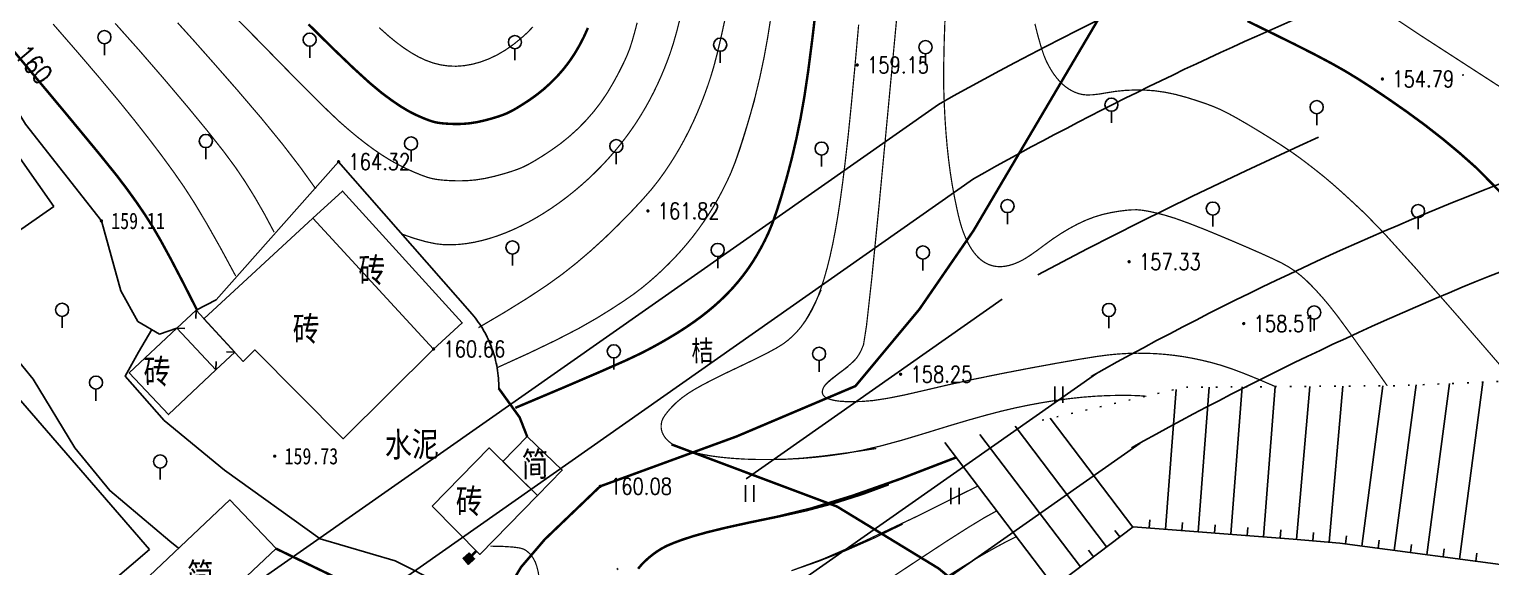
# Model space of a CAD drawing. Extents: x -809667 to 586099, y 3084146 to 3634412.
# Drawn here: x 381745.6 to 381834.6, y 3085591.3 to 3085624.1 of the extents above; entities that cross this region are included whole.
import ezdxf
from ezdxf.enums import TextEntityAlignment as Align

# ---------------------------------------------------------------- set-up
doc = ezdxf.new("R2010")
doc.units = 0
doc.header["$LTSCALE"] = 0.5
for name, pattern in [('DASHDOT', [25.4, 12.7, -6.35, 0, -6.35]), ('X3', [5, 4, -1]), ('X4', [1.6, 0, -1.6])]:
    doc.linetypes.add(name, pattern=pattern)
doc.layers.get('0').update_dxf_attribs({"linetype": 'CONTINUOUS'})
for name, color, linetype in [('0-人行道线', 46, 'CONTINUOUS'), ('dxt', 252, 'CONTINUOUS'), ('GCD', 252, 'CONTINUOUS'), ('RD-中线', 1, 'DASHDOT'), ('道路', 4, 'CONTINUOUS')]:
    doc.layers.add(name, color=color, linetype=linetype)
doc.styles.add('HZ', font='', dxfattribs={"width": 0.8})
doc.styles.get("Standard").update_dxf_attribs({"font": 'rs.shx', "bigfont": 'hztxt.shx'})
doc.styles.get('HZ').set_extended_font_data('NSimSun')
doc.linetypes.add('10421', pattern='A,2,[150,AAA.SHX,S=1,R=0,X=0,Y=1],1e-11', length=2)
doc.linetypes.add('10422', pattern='A,2,[150,AAA.SHX,S=1,R=0,X=0,Y=1],2,[177,AAA.SHX,S=1,R=0,X=0,Y=0.8],1e-09', length=4)
doc.linetypes.add('443', pattern='A,5,[169,AAA.SHX,S=0.83,R=0,X=0,Y=0],5', length=10)

# ---------------------------------------------------------------- blocks, each defined once
blk = doc.blocks.new('gc002')
at = {"linetype": 'Continuous'}
blk.add_hatch(color=256, dxfattribs=at).paths.add_polyline_path([(0.5, -0.5), (0.5, 0.5), (-0.5, 0.5), (-0.5, -0.5)])
blk.add_lwpolyline([(-0.5, -0.5), (0.5, -0.5), (0.5, 0.5), (-0.5, 0.5), (-0.5, -0.5)])
blk = doc.blocks.new('gc125')
at = {"color": 0}
blk.add_line((0, 0.8), (0, 2.2), dxfattribs=at)
blk.add_circle((0, 0), 0.8, dxfattribs=at)
blk = doc.blocks.new('gc121')
at = {"color": 0}
for p, q in [((-0.5, -1), (-0.5, 1)), ((0.5, -1), (0.5, 1))]:
    blk.add_line(p, q, dxfattribs=at)
blk = doc.blocks.new('GC200')
at = {"color": 0, "linetype": 'Continuous', "const_width": 0.2, "flags": 128}
blk.add_lwpolyline([(-0.1, 0, 1), (0.1, 0, 1)], format="xyb", close=True, dxfattribs=at)

msp = doc.modelspace()

# ---------------------------------------------------------------- linework, layer by layer
at = {"layer": '0-人行道线', "linetype": 'Continuous'}
msp.add_line((381708.097, 3085554.38), (381800.985, 3085619.476), dxfattribs=at)
at = {"layer": '0-人行道线', "linetype": 'Continuous', "flags": 128}
for points in [[(381800.985, 3085619.476, -0.040423), (381831.847, 3085633.678, -0.040423)], [(381812.745, 3085598.555, -0.074071), (381864.082, 3085618.125, -0.074071)]]:
    msp.add_lwpolyline(points, format="xyb", dxfattribs=at)
msp.add_lwpolyline([(381813.276, 3085598.852), (381722.12, 3085534.896), (381718.733, 3085515.31)], dxfattribs=at)
at = {"layer": 'dxt', "color": 252, "linetype": 'Continuous'}
for p, q in [((381755.774, 3085606.935), (381755.754, 3085606.435)), ((381754.599, 3085605.85), (381755.099, 3085605.832)), ((381758.136, 3085604.376), (381757.637, 3085604.396)), ((381756.983, 3085603.311), (381757.001, 3085603.811)), ((381814.813, 3085593.599), (381815.468, 3085602.121)), ((381816.807, 3085593.445), (381817.485, 3085602.26)), ((381818.801, 3085593.292), (381819.492, 3085602.274)), ((381820.795, 3085593.138), (381821.499, 3085602.288)), ((381822.789, 3085592.983), (381823.608, 3085602.303)), ((381824.781, 3085592.808), (381825.617, 3085602.317)), ((381826.767, 3085592.574), (381828.062, 3085602.334)), ((381828.75, 3085592.311), (381830.086, 3085602.388)), ((381830.733, 3085592.048), (381832.115, 3085602.474)), ((381832.715, 3085591.785), (381834.144, 3085602.56)), ((381812.824, 3085593.735), (381807.791, 3085600.36)), ((381811.231, 3085592.525), (381805.652, 3085599.869)), ((381808.046, 3085590.105), (381801.374, 3085598.887)), ((381809.639, 3085591.315), (381803.513, 3085599.378)), ((381813.816, 3085593.675), (381813.854, 3085594.174)), ((381812.028, 3085593.13), (381811.725, 3085593.528)), ((381815.81, 3085593.522), (381815.848, 3085594.02)), ((381817.804, 3085593.368), (381817.842, 3085593.867)), ((381819.798, 3085593.215), (381819.836, 3085593.714)), ((381821.792, 3085593.062), (381821.831, 3085593.56)), ((381823.785, 3085592.895), (381823.829, 3085593.393)), ((381825.776, 3085592.705), (381825.842, 3085593.201)), ((381810.435, 3085591.92), (381810.133, 3085592.318)), ((381827.759, 3085592.442), (381827.824, 3085592.938)), ((381829.741, 3085592.179), (381829.807, 3085592.675)), ((381831.724, 3085591.916), (381831.79, 3085592.412)), ((381833.707, 3085591.654), (381833.772, 3085592.149))]:
    msp.add_line(p, q, dxfattribs=at)
at = {"layer": 'dxt', "color": 252, "linetype": 'X3', "const_width": 0.15}
msp.add_lwpolyline([(381775.298, 3085582.466), (381773.619, 3085585.842), (381773.999, 3085588.684), (381775.566, 3085591.29), (381777.013, 3085592.982), (381780.384, 3085596.213), (381788.688, 3085599.25), (381795.934, 3085602.321), (381799.828, 3085606.999), (381803.123, 3085611.786), (381813.962, 3085630.145), (381822.182, 3085642.216), (381829.651, 3085654.725), (381829.737, 3085654.882)], dxfattribs=at)
at = {"layer": 'dxt', "color": 252, "linetype": '10422', "flags": 128}
for points in [[(381753.557, 3085605.481), (381752.225, 3085606.262), (381751.187, 3085608.129), (381750.012, 3085612.383), (381745.383, 3085618.277), (381741.523, 3085624.584), (381740.514, 3085631.823), (381737.285, 3085637.098), (381735.854, 3085638.931), (381734.905, 3085639.765), (381733.826, 3085640.115), (381733.26, 3085639.994), (381731.307, 3085639.01), (381730.31, 3085638.332), (381725.952, 3085633.677)], [(381772.597, 3085606.701), (381764.449, 3085615.985)]]:
    msp.add_lwpolyline(points, dxfattribs=at)
at = {"layer": 'dxt', "color": 252, "linetype": 'Continuous', "flags": 128}
msp.add_lwpolyline([(381807.25, 3085589.5), (381812.844, 3085593.75), (381822.594, 3085593), (381825.438, 3085592.75), (381836.75, 3085591.25), (381843.654, 3085585.574), (381847.969, 3085583.5), (381853.094, 3085586.25), (381863.256, 3085600.149), (381869.375, 3085609.5), (381877.469, 3085618.75), (381882.55, 3085629.187)], dxfattribs=at)
for points, const_width in [([(381755.855, 3085606.913), (381754.986, 3085608.625), (381754.242, 3085610.05), (381753.622, 3085611.187), (381753.126, 3085612.037), (381752.666, 3085612.759), (381752.151, 3085613.514), (381751.582, 3085614.304), (381750.959, 3085615.126), (381749.861, 3085616.488), (381747.87, 3085618.896), (381744.986, 3085622.348), (381741.208, 3085626.847)], 0.15), ([(381782.638, 3085624.445), (381782.473, 3085623.815), (381782.322, 3085623.289), (381782.185, 3085622.868), (381782.026, 3085622.464), (381781.809, 3085621.989), (381781.535, 3085621.442), (381781.202, 3085620.825), (381780.825, 3085620.188), (381780.416, 3085619.584), (381779.976, 3085619.014), (381779.504, 3085618.477), (381779.007, 3085617.974), (381778.491, 3085617.508), (381777.957, 3085617.076), (381777.403, 3085616.681), (381776.874, 3085616.333), (381776.411, 3085616.047), (381776.017, 3085615.823), (381775.689, 3085615.659), (381775.36, 3085615.524), (381774.959, 3085615.385), (381774.486, 3085615.242), (381773.942, 3085615.095), (381773.368, 3085614.966), (381772.804, 3085614.877), (381772.25, 3085614.828), (381771.706, 3085614.819), (381771.203, 3085614.836), (381770.771, 3085614.866), (381770.409, 3085614.909), (381770.117, 3085614.965), (381769.83, 3085615.048), (381769.482, 3085615.174), (381769.072, 3085615.342), (381768.602, 3085615.552), (381768.1, 3085615.8), (381767.596, 3085616.081), (381767.092, 3085616.394), (381766.586, 3085616.741), (381766.076, 3085617.118), (381765.56, 3085617.525), (381765.036, 3085617.962), (381764.506, 3085618.428), (381763.799, 3085619.096), (381762.744, 3085620.137), (381761.342, 3085621.552), (381759.592, 3085623.341), (381757.693, 3085625.267)], 0.075), ([(381758.19, 3085609.023), (381757.263, 3085610.736), (381756.43, 3085612.211), (381755.69, 3085613.45), (381755.044, 3085614.451), (381754.406, 3085615.365), (381753.692, 3085616.344), (381752.902, 3085617.386), (381752.035, 3085618.492), (381751.046, 3085619.713), (381749.889, 3085621.099), (381748.564, 3085622.65), (381747.07, 3085624.367)], 0.075), ([(381760.529, 3085611.697), (381759.943, 3085612.794), (381759.355, 3085613.819), (381758.764, 3085614.77), (381758.17, 3085615.648), (381757.455, 3085616.613), (381756.496, 3085617.827), (381755.293, 3085619.289), (381753.848, 3085620.999), (381752.315, 3085622.769), (381750.848, 3085624.413)], 0.075), ([(381763.066, 3085614.332), (381762.136, 3085615.632), (381761.031, 3085617.067), (381759.752, 3085618.635), (381758.299, 3085620.337), (381756.867, 3085621.972), (381755.655, 3085623.341), (381754.66, 3085624.442)], 0.075), ([(381779.642, 3085624.133), (381779.392, 3085623.581), (381779.117, 3085623.051), (381778.818, 3085622.545), (381778.493, 3085622.065), (381778.143, 3085621.612), (381777.769, 3085621.186), (381777.374, 3085620.787), (381776.964, 3085620.416), (381776.54, 3085620.074), (381776.1, 3085619.759), (381775.68, 3085619.484), (381775.313, 3085619.256), (381774.999, 3085619.078), (381774.739, 3085618.948), (381774.477, 3085618.841), (381774.159, 3085618.73), (381773.783, 3085618.617), (381773.352, 3085618.5), (381772.895, 3085618.398), (381772.447, 3085618.327), (381772.007, 3085618.288), (381771.576, 3085618.281), (381771.176, 3085618.294), (381770.833, 3085618.318), (381770.545, 3085618.352), (381770.314, 3085618.397), (381770.086, 3085618.463), (381769.809, 3085618.563), (381769.484, 3085618.696), (381769.11, 3085618.863), (381768.685, 3085619.083), (381768.207, 3085619.373), (381767.676, 3085619.735), (381767.093, 3085620.167), (381766.356, 3085620.78), (381765.366, 3085621.682), (381764.123, 3085622.873), (381762.628, 3085624.352)], 0.15), ([(381785.244, 3085624.676), (381785.04, 3085623.882), (381784.849, 3085623.209), (381784.671, 3085622.657), (381784.494, 3085622.168), (381784.304, 3085621.68), (381784.1, 3085621.195), (381783.884, 3085620.712), (381783.653, 3085620.233), (381783.407, 3085619.757), (381783.145, 3085619.286), (381782.868, 3085618.818), (381782.575, 3085618.356), (381782.265, 3085617.901), (381781.938, 3085617.452), (381781.594, 3085617.009), (381781.235, 3085616.574), (381780.862, 3085616.149), (381780.475, 3085615.734), (381780.075, 3085615.329), (381779.662, 3085614.935), (381779.239, 3085614.556), (381778.806, 3085614.189), (381778.363, 3085613.836), (381777.912, 3085613.499), (381777.456, 3085613.179), (381776.993, 3085612.876), (381776.524, 3085612.59), (381776.051, 3085612.324), (381775.575, 3085612.079), (381775.098, 3085611.854), (381774.619, 3085611.651), (381774.139, 3085611.471), (381773.662, 3085611.315), (381773.186, 3085611.184), (381772.712, 3085611.078), (381772.242, 3085610.999), (381771.778, 3085610.948), (381771.319, 3085610.926), (381770.866, 3085610.932), (381770.37, 3085610.987), (381769.781, 3085611.112), (381769.098, 3085611.306), (381768.323, 3085611.57)], 0.075), ([(381788.034, 3085624.877), (381787.774, 3085623.685), (381787.538, 3085622.675), (381787.324, 3085621.845), (381787.133, 3085621.195), (381786.947, 3085620.638), (381786.748, 3085620.083), (381786.535, 3085619.532), (381786.308, 3085618.984), (381786.067, 3085618.441), (381785.809, 3085617.903), (381785.536, 3085617.371), (381785.247, 3085616.845), (381784.941, 3085616.326), (381784.618, 3085615.816), (381784.279, 3085615.314), (381783.922, 3085614.82), (381783.496, 3085614.285), (381782.948, 3085613.66), (381782.279, 3085612.943), (381781.487, 3085612.135), (381780.635, 3085611.308), (381779.782, 3085610.532), (381778.93, 3085609.807), (381778.077, 3085609.134), (381777.119, 3085608.444), (381775.949, 3085607.672), (381774.568, 3085606.816), (381772.975, 3085605.877)], 0.075), ([(381776.288, 3085624.198), (381775.949, 3085623.845), (381775.552, 3085623.487), (381775.099, 3085623.124), (381774.613, 3085622.784), (381774.119, 3085622.493), (381773.616, 3085622.253), (381773.107, 3085622.062), (381772.598, 3085621.922), (381772.102, 3085621.835), (381771.617, 3085621.799), (381771.144, 3085621.816), (381770.679, 3085621.883), (381770.221, 3085621.997), (381769.769, 3085622.16), (381769.323, 3085622.369), (381768.877, 3085622.624), (381768.426, 3085622.919), (381767.97, 3085623.257), (381767.508, 3085623.635), (381766.929, 3085624.15)], 0.075), ([(381789.803, 3085619.793), (381789.344, 3085618.23), (381788.947, 3085616.959), (381788.614, 3085615.981), (381788.344, 3085615.295), (381788.099, 3085614.763), (381787.84, 3085614.244), (381787.568, 3085613.738), (381787.283, 3085613.246), (381786.985, 3085612.766), (381786.674, 3085612.3), (381786.351, 3085611.847), (381786.016, 3085611.406), (381785.668, 3085610.978), (381785.309, 3085610.562), (381784.939, 3085610.158), (381784.558, 3085609.765), (381784.167, 3085609.384), (381783.765, 3085609.013), (381783.354, 3085608.653), (381782.932, 3085608.304), (381782.441, 3085607.93), (381781.818, 3085607.498), (381781.064, 3085607.007), (381780.179, 3085606.457), (381779.086, 3085605.833), (381777.708, 3085605.122), (381776.045, 3085604.322), (381774.096, 3085603.435)], 0.075), ([(381791.622, 3085614.564), (381791.358, 3085613.66), (381791.107, 3085612.877), (381790.869, 3085612.214), (381790.644, 3085611.671), (381790.419, 3085611.197), (381790.181, 3085610.739), (381789.93, 3085610.296), (381789.667, 3085609.87), (381789.389, 3085609.458), (381789.095, 3085609.058), (381788.784, 3085608.67), (381788.458, 3085608.294), (381788.113, 3085607.928), (381787.748, 3085607.571), (381787.364, 3085607.223), (381786.96, 3085606.883), (381786.534, 3085606.549), (381786.085, 3085606.221), (381785.613, 3085605.897), (381785.117, 3085605.577), (381784.596, 3085605.261), (381784.049, 3085604.945), (381783.475, 3085604.63), (381782.873, 3085604.317), (381781.934, 3085603.874), (381780.345, 3085603.173), (381778.106, 3085602.212), (381775.217, 3085600.992)], 0.15), ([(381795.473, 3085603.496), (381794.879, 3085603.053), (381794.437, 3085602.702), (381794.149, 3085602.444), (381794.012, 3085602.279), (381793.961, 3085602.166), (381793.929, 3085602.064), (381793.915, 3085601.974), (381793.92, 3085601.896), (381793.942, 3085601.825), (381793.978, 3085601.759), (381794.029, 3085601.697), (381794.094, 3085601.639), (381794.187, 3085601.585), (381794.317, 3085601.534), (381794.486, 3085601.485), (381794.692, 3085601.438), (381794.956, 3085601.4), (381795.297, 3085601.377), (381795.715, 3085601.371), (381796.21, 3085601.38)], 0.075), ([(381788.679, 3085579.122), (381788.945, 3085580.614), (381789.171, 3085581.736), (381789.357, 3085582.49), (381789.504, 3085582.875), (381789.733, 3085583.116), (381790.166, 3085583.436), (381790.803, 3085583.836), (381791.644, 3085584.316), (381792.707, 3085584.933), (381794.01, 3085585.742), (381795.555, 3085586.745), (381797.339, 3085587.942), (381799.112, 3085589.137), (381800.618, 3085590.135), (381801.858, 3085590.937), (381802.832, 3085591.543), (381803.644, 3085592.025), (381804.398, 3085592.453), (381805.094, 3085592.829), (381805.732, 3085593.151)], 0.075), ([(381776.23, 3085585.714), (381776.462, 3085587.552), (381776.613, 3085588.981), (381776.683, 3085590.002), (381776.672, 3085590.614), (381776.612, 3085590.995), (381776.533, 3085591.323), (381776.437, 3085591.597), (381776.322, 3085591.818), (381776.193, 3085591.998), (381776.055, 3085592.152), (381775.907, 3085592.28), (381775.749, 3085592.381), (381775.499, 3085592.458), (381775.073, 3085592.516), (381774.473, 3085592.553), (381773.697, 3085592.57)], 0.075)]:
    msp.add_lwpolyline(points, dxfattribs=dict(at, const_width=const_width))
at = {"layer": 'dxt', "color": 252, "linetype": 'Continuous'}
for points, const_width in [([(381793.611, 3085626.056), (381793.317, 3085623.539), (381793.055, 3085621.501), (381792.823, 3085619.944), (381792.594, 3085618.645), (381792.336, 3085617.383), (381792.05, 3085616.159), (381791.736, 3085614.972), (381791.423, 3085613.89), (381791.136, 3085612.979), (381790.876, 3085612.239), (381790.644, 3085611.671), (381790.419, 3085611.197), (381790.181, 3085610.739), (381789.93, 3085610.296), (381789.667, 3085609.87), (381789.389, 3085609.458), (381789.095, 3085609.058), (381788.784, 3085608.67), (381788.458, 3085608.294), (381788.113, 3085607.928), (381787.748, 3085607.571), (381787.364, 3085607.223), (381786.96, 3085606.883), (381786.534, 3085606.549), (381786.085, 3085606.221), (381785.613, 3085605.897), (381785.117, 3085605.577), (381784.596, 3085605.261), (381784.049, 3085604.945), (381783.475, 3085604.63), (381782.873, 3085604.317), (381781.934, 3085603.874), (381780.345, 3085603.173), (381778.106, 3085602.212), (381775.217, 3085600.992)], 0.15), ([(381782.638, 3085624.445), (381782.473, 3085623.815), (381782.322, 3085623.289), (381782.185, 3085622.868), (381782.026, 3085622.464), (381781.809, 3085621.989), (381781.535, 3085621.442), (381781.202, 3085620.825), (381780.825, 3085620.188), (381780.416, 3085619.584), (381779.976, 3085619.014), (381779.504, 3085618.477), (381779.007, 3085617.974), (381778.491, 3085617.508), (381777.957, 3085617.076), (381777.403, 3085616.681), (381776.874, 3085616.333), (381776.411, 3085616.047), (381776.017, 3085615.823), (381775.689, 3085615.659), (381775.36, 3085615.524), (381774.959, 3085615.385), (381774.486, 3085615.242), (381773.942, 3085615.095), (381773.368, 3085614.966), (381772.804, 3085614.877), (381772.25, 3085614.828), (381771.706, 3085614.819), (381771.203, 3085614.836), (381770.771, 3085614.866), (381770.409, 3085614.909), (381770.117, 3085614.965), (381769.83, 3085615.048), (381769.482, 3085615.174), (381769.072, 3085615.342), (381768.602, 3085615.552), (381768.1, 3085615.8), (381767.596, 3085616.081), (381767.092, 3085616.394), (381766.586, 3085616.741), (381766.076, 3085617.118), (381765.56, 3085617.525), (381765.036, 3085617.962), (381764.506, 3085618.428), (381763.799, 3085619.096), (381762.744, 3085620.137), (381761.342, 3085621.552), (381759.592, 3085623.341), (381757.693, 3085625.267)], 0.075), ([(381798.533, 3085625.655), (381797.946, 3085619.404), (381797.366, 3085613.267), (381796.919, 3085608.795), (381796.606, 3085605.988), (381796.426, 3085604.845), (381796.308, 3085604.554), (381796.179, 3085604.299), (381796.041, 3085604.081), (381795.891, 3085603.901), (381795.711, 3085603.726), (381795.478, 3085603.525), (381795.194, 3085603.299), (381794.857, 3085603.047), (381794.533, 3085602.8), (381794.283, 3085602.59), (381794.11, 3085602.416), (381794.012, 3085602.279), (381793.961, 3085602.166), (381793.929, 3085602.064), (381793.915, 3085601.974), (381793.92, 3085601.896), (381793.942, 3085601.825), (381793.978, 3085601.759), (381794.029, 3085601.697), (381794.094, 3085601.639), (381794.187, 3085601.585), (381794.317, 3085601.534), (381794.486, 3085601.485), (381794.692, 3085601.438), (381794.964, 3085601.4), (381795.327, 3085601.378), (381795.782, 3085601.373), (381796.328, 3085601.383), (381797.014, 3085601.44), (381797.888, 3085601.574), (381798.951, 3085601.785), (381800.201, 3085602.073), (381801.605, 3085602.401), (381803.129, 3085602.733), (381804.774, 3085603.069), (381806.54, 3085603.409), (381808.209, 3085603.715), (381809.566, 3085603.952), (381810.612, 3085604.12), (381811.345, 3085604.218), (381811.922, 3085604.272), (381812.497, 3085604.307), (381813.072, 3085604.322), (381813.645, 3085604.318), (381814.217, 3085604.294), (381814.789, 3085604.251), (381815.359, 3085604.189), (381815.928, 3085604.108), (381816.496, 3085604.007), (381817.063, 3085603.886), (381817.629, 3085603.747), (381818.193, 3085603.588), (381818.824, 3085603.38), (381819.587, 3085603.094), (381820.482, 3085602.73), (381821.51, 3085602.288)], 0.075), ([(381801.417, 3085625.526), (381801.341, 3085623.36), (381801.305, 3085621.678), (381801.31, 3085620.481), (381801.341, 3085619.543), (381801.386, 3085618.638), (381801.445, 3085617.767), (381801.518, 3085616.929), (381801.605, 3085616.124), (381801.706, 3085615.352), (381801.821, 3085614.614), (381801.95, 3085613.909), (381802.08, 3085613.272), (381802.199, 3085612.737), (381802.307, 3085612.305), (381802.405, 3085611.976), (381802.499, 3085611.705), (381802.599, 3085611.452), (381802.704, 3085611.214), (381802.813, 3085610.992), (381802.928, 3085610.787), (381803.048, 3085610.598), (381803.174, 3085610.426), (381803.304, 3085610.27), (381803.439, 3085610.129), (381803.58, 3085610.006), (381803.725, 3085609.898), (381803.876, 3085609.807), (381804.032, 3085609.732), (381804.193, 3085609.673), (381804.359, 3085609.63), (381804.53, 3085609.604), (381804.706, 3085609.594), (381804.888, 3085609.6), (381805.074, 3085609.623), (381805.266, 3085609.662), (381805.462, 3085609.717), (381805.664, 3085609.788), (381805.871, 3085609.876), (381806.083, 3085609.98), (381806.331, 3085610.123), (381806.646, 3085610.331), (381807.028, 3085610.602), (381807.477, 3085610.936), (381807.962, 3085611.289), (381808.454, 3085611.615), (381808.952, 3085611.913), (381809.456, 3085612.184), (381809.965, 3085612.422), (381810.479, 3085612.619), (381810.997, 3085612.775), (381811.519, 3085612.891), (381812.011, 3085612.974), (381812.439, 3085613.029), (381812.803, 3085613.057), (381813.103, 3085613.058), (381813.407, 3085613.029), (381813.78, 3085612.966), (381814.224, 3085612.87), (381814.738, 3085612.741), (381815.383, 3085612.543), (381816.218, 3085612.244), (381817.243, 3085611.843), (381818.459, 3085611.339), (381819.658, 3085610.828), (381820.629, 3085610.404), (381821.374, 3085610.065), (381821.892, 3085609.814), (381822.286, 3085609.594), (381822.659, 3085609.352), (381823.009, 3085609.088), (381823.338, 3085608.802), (381823.665, 3085608.482), (381824.013, 3085608.116), (381824.382, 3085607.705), (381824.77, 3085607.247), (381825.291, 3085606.58), (381826.057, 3085605.539), (381827.067, 3085604.125), (381828.322, 3085602.336)], 0.075), ([(381827.193, 3085625.777), (381830.361, 3085623.671), (381834.461, 3085621.016)], 0.075), ([(381758.19, 3085609.023), (381757.263, 3085610.736), (381756.43, 3085612.211), (381755.69, 3085613.45), (381755.044, 3085614.451), (381754.406, 3085615.365), (381753.692, 3085616.344), (381752.902, 3085617.386), (381752.035, 3085618.492), (381751.046, 3085619.713), (381749.889, 3085621.099), (381748.564, 3085622.65), (381747.07, 3085624.367)], 0.075), ([(381760.529, 3085611.697), (381759.943, 3085612.794), (381759.355, 3085613.819), (381758.764, 3085614.77), (381758.17, 3085615.648), (381757.455, 3085616.613), (381756.496, 3085617.827), (381755.293, 3085619.289), (381753.848, 3085620.999), (381752.315, 3085622.769), (381750.848, 3085624.413)], 0.075), ([(381763.066, 3085614.332), (381762.136, 3085615.632), (381761.031, 3085617.067), (381759.752, 3085618.635), (381758.299, 3085620.337), (381756.867, 3085621.972), (381755.655, 3085623.341), (381754.66, 3085624.442)], 0.075), ([(381779.642, 3085624.133), (381779.392, 3085623.581), (381779.117, 3085623.051), (381778.818, 3085622.545), (381778.493, 3085622.065), (381778.143, 3085621.612), (381777.769, 3085621.186), (381777.374, 3085620.787), (381776.964, 3085620.416), (381776.54, 3085620.074), (381776.1, 3085619.759), (381775.68, 3085619.484), (381775.313, 3085619.256), (381774.999, 3085619.078), (381774.739, 3085618.948), (381774.477, 3085618.841), (381774.159, 3085618.73), (381773.783, 3085618.617), (381773.352, 3085618.5), (381772.895, 3085618.398), (381772.447, 3085618.327), (381772.007, 3085618.288), (381771.576, 3085618.281), (381771.176, 3085618.294), (381770.833, 3085618.318), (381770.545, 3085618.352), (381770.314, 3085618.397), (381770.086, 3085618.463), (381769.809, 3085618.563), (381769.484, 3085618.696), (381769.11, 3085618.863), (381768.685, 3085619.083), (381768.207, 3085619.373), (381767.676, 3085619.735), (381767.093, 3085620.167), (381766.356, 3085620.78), (381765.366, 3085621.682), (381764.123, 3085622.873), (381762.628, 3085624.352)], 0.15), ([(381785.244, 3085624.676), (381785.04, 3085623.882), (381784.849, 3085623.209), (381784.671, 3085622.657), (381784.494, 3085622.168), (381784.304, 3085621.68), (381784.1, 3085621.195), (381783.884, 3085620.712), (381783.653, 3085620.233), (381783.407, 3085619.757), (381783.145, 3085619.286), (381782.868, 3085618.818), (381782.575, 3085618.356), (381782.265, 3085617.901), (381781.938, 3085617.452), (381781.594, 3085617.009), (381781.235, 3085616.574), (381780.862, 3085616.149), (381780.475, 3085615.734), (381780.075, 3085615.329), (381779.662, 3085614.935), (381779.239, 3085614.556), (381778.806, 3085614.189), (381778.363, 3085613.836), (381777.912, 3085613.499), (381777.456, 3085613.179), (381776.993, 3085612.876), (381776.524, 3085612.59), (381776.051, 3085612.324), (381775.575, 3085612.079), (381775.098, 3085611.854), (381774.619, 3085611.651), (381774.139, 3085611.471), (381773.662, 3085611.315), (381773.186, 3085611.184), (381772.712, 3085611.078), (381772.242, 3085610.999), (381771.778, 3085610.948), (381771.319, 3085610.926), (381770.866, 3085610.932), (381770.37, 3085610.987), (381769.781, 3085611.112), (381769.098, 3085611.306), (381768.323, 3085611.57)], 0.075), ([(381787.961, 3085624.535), (381787.734, 3085623.493), (381787.52, 3085622.589), (381787.32, 3085621.823), (381787.133, 3085621.195), (381786.947, 3085620.638), (381786.748, 3085620.083), (381786.535, 3085619.532), (381786.308, 3085618.984), (381786.067, 3085618.441), (381785.809, 3085617.903), (381785.536, 3085617.371), (381785.247, 3085616.845), (381784.941, 3085616.326), (381784.618, 3085615.816), (381784.279, 3085615.314), (381783.922, 3085614.82), (381783.496, 3085614.285), (381782.948, 3085613.66), (381782.279, 3085612.943), (381781.487, 3085612.135), (381780.635, 3085611.308), (381779.782, 3085610.532), (381778.93, 3085609.807), (381778.077, 3085609.134), (381777.119, 3085608.444), (381775.949, 3085607.672), (381774.568, 3085606.816), (381772.975, 3085605.877)], 0.075), ([(381790.804, 3085624.922), (381790.589, 3085623.553), (381790.368, 3085622.337), (381790.113, 3085621.13), (381789.824, 3085619.932), (381789.501, 3085618.743), (381789.174, 3085617.639), (381788.872, 3085616.696), (381788.595, 3085615.915), (381788.344, 3085615.295), (381788.099, 3085614.763), (381787.84, 3085614.244), (381787.568, 3085613.738), (381787.283, 3085613.246), (381786.985, 3085612.766), (381786.674, 3085612.3), (381786.351, 3085611.847), (381786.016, 3085611.406), (381785.668, 3085610.978), (381785.309, 3085610.562), (381784.939, 3085610.158), (381784.558, 3085609.765), (381784.167, 3085609.384), (381783.765, 3085609.013), (381783.354, 3085608.653), (381782.932, 3085608.304), (381782.441, 3085607.93), (381781.818, 3085607.498), (381781.064, 3085607.007), (381780.179, 3085606.457), (381779.086, 3085605.833), (381777.708, 3085605.122), (381776.045, 3085604.322), (381774.096, 3085603.435)], 0.075), ([(381796.128, 3085624.327), (381795.88, 3085621.548), (381795.664, 3085619.269), (381795.482, 3085617.491), (381795.318, 3085616.041), (381795.159, 3085614.748), (381795.004, 3085613.612), (381794.854, 3085612.632), (381794.703, 3085611.761), (381794.546, 3085610.953), (381794.382, 3085610.206), (381794.211, 3085609.521), (381794.035, 3085608.896), (381793.856, 3085608.333), (381793.675, 3085607.829), (381793.491, 3085607.385), (381793.298, 3085606.984), (381793.089, 3085606.609), (381792.866, 3085606.258), (381792.626, 3085605.933), (381792.372, 3085605.634), (381792.105, 3085605.36), (381791.824, 3085605.112), (381791.529, 3085604.889), (381791.141, 3085604.648), (381790.583, 3085604.343), (381789.853, 3085603.975), (381788.953, 3085603.544), (381788.037, 3085603.107), (381787.261, 3085602.724), (381786.625, 3085602.393), (381786.129, 3085602.115), (381785.723, 3085601.86), (381785.358, 3085601.597), (381785.033, 3085601.325), (381784.749, 3085601.045), (381784.513, 3085600.778), (381784.333, 3085600.546), (381784.211, 3085600.35), (381784.144, 3085600.189), (381784.114, 3085600.047), (381784.1, 3085599.91), (381784.103, 3085599.778), (381784.121, 3085599.651), (381784.156, 3085599.528), (381784.206, 3085599.406), (381784.271, 3085599.288), (381784.353, 3085599.172), (381784.45, 3085599.059), (381784.565, 3085598.95), (381784.696, 3085598.844), (381784.844, 3085598.743), (381785.038, 3085598.639), (381785.308, 3085598.529), (381785.654, 3085598.411), (381786.077, 3085598.287), (381786.57, 3085598.168), (381787.131, 3085598.066), (381787.758, 3085597.983), (381788.453, 3085597.917), (381789.201, 3085597.871), (381789.989, 3085597.847), (381790.818, 3085597.845), (381791.687, 3085597.864), (381792.583, 3085597.909), (381793.491, 3085597.984), (381794.412, 3085598.089), (381795.345, 3085598.223), (381796.351, 3085598.411), (381797.492, 3085598.678), (381798.767, 3085599.024), (381800.177, 3085599.448), (381801.573, 3085599.879), (381802.809, 3085600.246), (381803.884, 3085600.548), (381804.798, 3085600.787), (381805.632, 3085600.983), (381806.468, 3085601.158), (381807.305, 3085601.312), (381808.143, 3085601.446), (381808.969, 3085601.557), (381809.768, 3085601.643), (381810.541, 3085601.703), (381811.288, 3085601.739), (381811.986, 3085601.755), (381812.611, 3085601.753), (381813.164, 3085601.736), (381813.644, 3085601.702)], 0.075), ([(381806.863, 3085624.381), (381807.06, 3085623.607), (381807.242, 3085622.97), (381807.408, 3085622.47), (381807.559, 3085622.107), (381807.705, 3085621.822), (381807.858, 3085621.558), (381808.018, 3085621.316), (381808.185, 3085621.094), (381808.359, 3085620.893), (381808.539, 3085620.714), (381808.727, 3085620.555), (381808.921, 3085620.417), (381809.122, 3085620.3), (381809.329, 3085620.204), (381809.544, 3085620.129), (381809.765, 3085620.076), (381810.028, 3085620.05), (381810.366, 3085620.06), (381810.779, 3085620.107), (381811.268, 3085620.189), (381811.804, 3085620.274), (381812.36, 3085620.329), (381812.936, 3085620.354), (381813.531, 3085620.349), (381814.146, 3085620.306), (381814.778, 3085620.218), (381815.43, 3085620.083), (381816.099, 3085619.901), (381816.739, 3085619.701), (381817.301, 3085619.51), (381817.785, 3085619.326), (381818.192, 3085619.15), (381818.612, 3085618.94), (381819.137, 3085618.653), (381819.769, 3085618.288), (381820.506, 3085617.846), (381821.248, 3085617.387), (381821.897, 3085616.973), (381822.451, 3085616.603), (381822.91, 3085616.278), (381823.322, 3085615.971), (381823.734, 3085615.655), (381824.144, 3085615.332), (381824.555, 3085615), (381825.015, 3085614.61), (381825.576, 3085614.111), (381826.238, 3085613.504), (381827.001, 3085612.789), (381828.174, 3085611.577), (381830.068, 3085609.481), (381832.683, 3085606.502), (381836.019, 3085602.639)], 0.075), ([(381819.809, 3085624.549), (381821.217, 3085623.859), (381822.658, 3085623.15), (381823.898, 3085622.521), (381824.936, 3085621.97), (381825.772, 3085621.498), (381826.556, 3085621.02), (381827.438, 3085620.451), (381828.416, 3085619.792), (381829.492, 3085619.042), (381830.604, 3085618.228), (381831.691, 3085617.379), (381832.753, 3085616.494), (381833.791, 3085615.574), (381835.119, 3085614.22), (381837.056, 3085612.034), (381839.599, 3085609.017), (381842.75, 3085605.169)], 0.15), ([(381776.288, 3085624.198), (381775.949, 3085623.845), (381775.552, 3085623.487), (381775.099, 3085623.124), (381774.613, 3085622.784), (381774.119, 3085622.493), (381773.616, 3085622.253), (381773.107, 3085622.062), (381772.598, 3085621.922), (381772.102, 3085621.835), (381771.617, 3085621.799), (381771.144, 3085621.816), (381770.679, 3085621.883), (381770.221, 3085621.997), (381769.769, 3085622.16), (381769.323, 3085622.369), (381768.877, 3085622.624), (381768.426, 3085622.919), (381767.97, 3085623.257), (381767.508, 3085623.635), (381766.929, 3085624.15)], 0.075), ([(381834.461, 3085621.016), (381836.242, 3085619.865), (381837.704, 3085618.9), (381838.845, 3085618.124), (381839.668, 3085617.534), (381840.295, 3085617.056), (381840.853, 3085616.612), (381841.342, 3085616.202), (381841.762, 3085615.827), (381842.383, 3085615.129), (381843.476, 3085613.75), (381845.042, 3085611.691), (381847.08, 3085608.951)], 0.075), ([(381793.845, 3085608.175), (381793.497, 3085607.429), (381793.178, 3085606.806), (381792.888, 3085606.308), (381792.626, 3085605.933), (381792.372, 3085605.634), (381792.105, 3085605.36), (381791.824, 3085605.112), (381791.529, 3085604.889), (381791.141, 3085604.648), (381790.583, 3085604.343), (381789.853, 3085603.975), (381788.953, 3085603.544), (381788.037, 3085603.107), (381787.261, 3085602.724), (381786.625, 3085602.393), (381786.129, 3085602.115), (381785.723, 3085601.86), (381785.358, 3085601.597), (381785.033, 3085601.325), (381784.749, 3085601.045), (381784.513, 3085600.778), (381784.333, 3085600.546), (381784.211, 3085600.35), (381784.144, 3085600.189), (381784.114, 3085600.047), (381784.1, 3085599.91), (381784.103, 3085599.778), (381784.121, 3085599.651), (381784.156, 3085599.528), (381784.206, 3085599.406), (381784.271, 3085599.288), (381784.353, 3085599.172), (381784.45, 3085599.059), (381784.565, 3085598.95), (381784.696, 3085598.844), (381784.844, 3085598.743), (381785.038, 3085598.639), (381785.308, 3085598.529), (381785.654, 3085598.411), (381786.077, 3085598.287), (381786.57, 3085598.168), (381787.131, 3085598.066), (381787.758, 3085597.983), (381788.453, 3085597.917), (381789.201, 3085597.871), (381789.989, 3085597.847), (381790.818, 3085597.845), (381791.687, 3085597.864), (381792.699, 3085597.928), (381793.956, 3085598.058), (381795.458, 3085598.255), (381797.206, 3085598.518)], 0.075), ([(381782.697, 3085591.195), (381782.902, 3085591.436), (381783.116, 3085591.655), (381783.341, 3085591.859), (381783.58, 3085592.052), (381783.834, 3085592.235), (381784.102, 3085592.408), (381784.431, 3085592.583), (381784.866, 3085592.769), (381785.408, 3085592.969), (381786.057, 3085593.18), (381786.903, 3085593.417), (381788.034, 3085593.693), (381789.452, 3085594.006), (381791.156, 3085594.358), (381793.224, 3085594.862), (381795.731, 3085595.633), (381798.679, 3085596.671), (381802.067, 3085597.975)], 0.15), ([(381782.697, 3085591.195), (381782.902, 3085591.436), (381783.116, 3085591.655), (381783.341, 3085591.859), (381783.58, 3085592.052), (381783.834, 3085592.235), (381784.102, 3085592.408), (381784.431, 3085592.583), (381784.866, 3085592.769), (381785.408, 3085592.969), (381786.057, 3085593.18), (381786.903, 3085593.417), (381788.034, 3085593.693), (381789.452, 3085594.006), (381791.156, 3085594.358), (381792.968, 3085594.76), (381794.706, 3085595.224), (381796.371, 3085595.751), (381797.964, 3085596.34)], 0.15), ([(381792.033, 3085591.073), (381793.956, 3085591.785), (381796.489, 3085592.882), (381799.634, 3085594.365), (381803.391, 3085596.233)], 0.075), ([(381798.301, 3085590.771), (381799.888, 3085591.82), (381801.477, 3085592.864), (381802.781, 3085593.695), (381803.802, 3085594.314), (381804.539, 3085594.721)], 0.075), ([(381792.033, 3085591.073), (381793.669, 3085591.64), (381795.344, 3085592.301), (381797.058, 3085593.058), (381798.81, 3085593.909)], 0.075), ([(381798.14, 3085590.664), (381799.602, 3085591.63)], 0.075)]:
    msp.add_lwpolyline(points, dxfattribs=dict(at, const_width=const_width))
at = {"layer": 'dxt', "linetype": 'X4', "elevation": -861.966, "flags": 128}
msp.add_lwpolyline([(381807.313, 3085600.25), (381816.031, 3085602.25), (381828.952, 3085602.34), (381838.348, 3085602.737), (381840.73, 3085603.53), (381845.625, 3085607.5), (381856.656, 3085618.5), (381865.563, 3085622.5), (381870.594, 3085625.75), (381874.469, 3085627)], dxfattribs=at)
at = {"layer": 'dxt', "color": 252, "linetype": 'Continuous', "flags": 128}
for points, elevation in [([(381747.106, 3085613.248), (381741.595, 3085609.414), (381738.604, 3085613.713), (381744.115, 3085617.548)], 58.345), ([(381762.878, 3085612.546), (381770.235, 3085604.576), (381771.986, 3085606.165), (381764.697, 3085614.197)], 159.935), ([(381770.235, 3085604.576), (381764.743, 3085599.116), (381759.363, 3085604.527), (381758.65, 3085603.819), (381756.246, 3085606.424), (381762.878, 3085612.546)], 159.935), ([(381756.983, 3085603.311), (381758.136, 3085604.376), (381755.774, 3085606.935), (381754.599, 3085605.85)], -860.501), ([(381754.595, 3085605.846), (381751.704, 3085603.123), (381754.092, 3085600.588), (381756.983, 3085603.311)], -860.501), ([(381752.939, 3085592.372), (381747.071, 3085587.357), (381743.896, 3085590.939), (381744.392, 3085591.378), (381740.144, 3085596.171), (381739.677, 3085595.797), (381736.329, 3085599.657), (381742.204, 3085604.752)], 65.68), ([(381770.146, 3085595.004), (381773.059, 3085592.069), (381776.579, 3085595.651), (381773.63, 3085598.549)], 159.715), ([(381774.461, 3085597.732), (381775.943, 3085599.24), (381778.081, 3085597.206), (381776.579, 3085595.651)], 159.907), ([(381754.245, 3085586.372), (381751.443, 3085589.341), (381757.841, 3085595.386), (381760.645, 3085592.42)], 58.633)]:
    msp.add_lwpolyline(points, close=True, dxfattribs=dict(at, elevation=elevation))
at = {"layer": 'dxt', "color": 252, "linetype": '10421'}
for points in [[(381764.449, 3085615.985), (381756.991, 3085607.571), (381755.774, 3085606.935)], [(381754.599, 3085605.85), (381753.557, 3085605.481)]]:
    msp.add_lwpolyline(points, dxfattribs=at)
at = {"layer": 'dxt', "color": 252, "linetype": '10421', "flags": 128}
msp.add_lwpolyline([(381774.209, 3085602.181, 0.044776), (381774.113, 3085603.413, 0.044776), (381773.799, 3085604.609, 0.043871), (381773.29, 3085605.707, 0.043871), (381772.597, 3085606.701)], format="xyb", dxfattribs=at)
for points in [[(381754.178, 3085592.884), (381750.52, 3085595.951), (381748.393, 3085598.555), (381745.852, 3085602.731), (381744.606, 3085604.29), (381742.308, 3085606.452)], [(381770.689, 3085590.277), (381767.903, 3085591.672), (381763.342, 3085593.014), (381757.5, 3085597.19), (381753.829, 3085600.229), (381751.454, 3085602.92), (381752.268, 3085604.385), (381753.076, 3085605.763)], [(381754.178, 3085592.884), (381754.709, 3085592.441)]]:
    msp.add_lwpolyline(points, dxfattribs=at)
at = {"layer": 'dxt', "color": 252, "linetype": 'X3', "const_width": 0.15, "flags": 128}
for points in [[(381775.298, 3085582.466), (381773.619, 3085585.842), (381773.999, 3085588.684), (381775.566, 3085591.29), (381777.013, 3085592.982), (381780.384, 3085596.213), (381788.688, 3085599.25), (381795.889, 3085602.301)], [(381830.632, 3085534.856), (381824.671, 3085540.688), (381822.616, 3085544.361), (381819.475, 3085556.327), (381818.713, 3085564.254), (381818.743, 3085566.258), (381818.032, 3085570.294), (381815.252, 3085576.948), (381813.188, 3085580.46), (381811.145, 3085582.817), (381800.999, 3085591.213), (381794.814, 3085594.982), (381784.732, 3085598.767)]]:
    msp.add_lwpolyline(points, dxfattribs=at)
at = {"layer": 'dxt', "color": 252, "linetype": '443', "const_width": 0.15, "flags": 128}
for points in [[(381775.943, 3085599.24), (381775.484, 3085600.411), (381774.209, 3085602.181)], [(381765.509, 3085590.069), (381760.645, 3085592.42)]]:
    msp.add_lwpolyline(points, dxfattribs=at)
at = {"layer": 'dxt', "color": 252, "linetype": 'X3', "const_width": 0.15, "elevation": 173.855, "flags": 128}
msp.add_lwpolyline([(381799.411, 3085592.181), (381794.814, 3085594.982), (381784.732, 3085598.767)], dxfattribs=at)
at = {"layer": 'dxt', "color": 252, "linetype": '443', "const_width": 0.15, "elevation": 158.924, "flags": 128}
msp.add_lwpolyline([(381772.384, 3085591.818), (381772.85, 3085592.28)], dxfattribs=at)
at = {"layer": 'RD-中线', "ltscale": 3}
msp.add_lwpolyline([(381806.865, 3085609.015, -0.048501), (381859.883, 3085630.876, -0.0763)], format="xyb", dxfattribs=at)
msp.add_lwpolyline([(381652.94, 3085501), (381695.458, 3085530.852), (381806.865, 3085609.015)], dxfattribs=at)
at = {"layer": '道路', "linetype": 'Continuous', "flags": 128}
for points in [[(381803.118, 3085614.939, -0.031366), (381826.293, 3085626.166, -0.031366)], [(381810.295, 3085602.913, -0.075757), (381864.263, 3085623.28, -0.075757)]]:
    msp.add_lwpolyline(points, format="xyb", dxfattribs=at)
for points in [[(381709.351, 3085549.152), (381803.118, 3085614.939)], [(381717.59, 3085537.827), (381810.607, 3085603.088)]]:
    msp.add_lwpolyline(points, dxfattribs=at)

# ---------------------------------------------------------------- block references
at = {"layer": 'dxt', "color": 8, "linetype": 'Continuous', "xscale": 0.5, "yscale": 0.5, "rotation": 180}
for p in [(381750.194, 3085623.571, 1.222), (381762.695, 3085623.418, 1.221), (381775.196, 3085623.265, 1.221), (381787.697, 3085623.112, 1.221), (381800.198, 3085622.959, 1.22), (381811.523, 3085619.458, 1.22), (381824.024, 3085619.305, 1.219), (381756.368, 3085617.244, 1.222), (381768.869, 3085617.091, 1.221), (381781.37, 3085616.938, 1.221), (381793.871, 3085616.785, 1.22), (381805.196, 3085613.284, 1.22), (381817.697, 3085613.131, 1.22), (381830.198, 3085612.977, 1.219), (381775.043, 3085610.764, 1.221), (381787.544, 3085610.611, 1.22), (381800.045, 3085610.458, 1.22), (381747.617, 3085606.961, 1.222), (381811.37, 3085606.956, 1.22), (381823.871, 3085606.803, 1.219), (381781.217, 3085604.437, 1.221), (381793.718, 3085604.284, 1.22), (381749.681, 3085602.531, 1.222), (381753.59, 3085597.726, 1.221)]:
    msp.add_blockref('gc125', p, dxfattribs=at)
at = {"layer": 'dxt', "color": 8, "linetype": 'Continuous', "xscale": 0.5, "yscale": 0.5}
for p in [(381808.323, 3085601.8, 0.72), (381789.495, 3085595.779, 0.72), (381801.996, 3085595.626, 0.72)]:
    msp.add_blockref('gc121', p, dxfattribs=at)
at = {"layer": 'dxt', "color": 252, "linetype": 'Continuous', "xscale": 0.5000000001037566, "yscale": 0.5000000001037566, "zscale": 0.5000000001037566, "rotation": 222.3824149549722}
msp.add_blockref('gc002', (381772.389, 3085591.816, 159.645), dxfattribs=at)
at = {"layer": 'GCD', "color": 8, "linetype": 'Continuous'}
ref = msp.add_blockref('GC200', (381796.043, 3085621.874, 159.148), dxfattribs=dict(at, xscale=0.5, yscale=0.5, zscale=0.5))
ref.add_attrib('height', '159.15', dxfattribs={"linetype": 'Continuous', "height": 1, "width": 0.8}).set_placement((381796.643, 3085621.874, 159.148), align=Align.MIDDLE_LEFT)
ref = msp.add_blockref('GC200', (381828.027, 3085621.023, 154.795), dxfattribs=dict(at, xscale=0.5, yscale=0.5, zscale=0.5))
ref.add_attrib('height', '154.79', dxfattribs={"linetype": 'Continuous', "height": 1, "width": 0.8}).set_placement((381828.627, 3085621.023, 154.795), align=Align.MIDDLE_LEFT)
ref = msp.add_blockref('GC200', (381764.454, 3085615.983, 164.322), dxfattribs=dict(at, xscale=0.5, yscale=0.5, zscale=0.5))
ref.add_attrib('height', '164.32', dxfattribs={"linetype": 'Continuous', "height": 1, "width": 0.8}).set_placement((381765.054, 3085615.983, 164.322), align=Align.MIDDLE_LEFT)
ref = msp.add_blockref('GC200', (381750.012, 3085612.383, 159.112), dxfattribs=dict(at, xscale=0.5, yscale=0.5, zscale=0.5))
ref.add_attrib('height', '159.11', dxfattribs={"linetype": 'Continuous', "height": 1, "style": 'HZ', "width": 0.8}).set_placement((381750.612, 3085612.383, 159.112), align=Align.MIDDLE_LEFT)
ref = msp.add_blockref('GC200', (381783.294, 3085612.988, 161.819), dxfattribs=dict(at, xscale=0.5, yscale=0.5, zscale=0.5))
ref.add_attrib('height', '161.82', dxfattribs={"linetype": 'Continuous', "height": 1, "width": 0.8}).set_placement((381783.894, 3085612.988, 161.819), align=Align.MIDDLE_LEFT)
ref = msp.add_blockref('GC200', (381812.601, 3085609.894, 157.328), dxfattribs=dict(at, xscale=0.5, yscale=0.5, zscale=0.5))
ref.add_attrib('height', '157.33', dxfattribs={"linetype": 'Continuous', "height": 1, "width": 0.8}).set_placement((381813.201, 3085609.894, 157.328), align=Align.MIDDLE_LEFT)
ref = msp.add_blockref('GC200', (381819.582, 3085606.127, 158.51), dxfattribs=dict(at, xscale=0.5, yscale=0.5, zscale=0.5))
ref.add_attrib('height', '158.51', dxfattribs={"linetype": 'Continuous', "height": 1, "width": 0.8}).set_placement((381820.182, 3085606.127, 158.51), align=Align.MIDDLE_LEFT)
ref = msp.add_blockref('GC200', (381770.241, 3085604.574, 160.662), dxfattribs=dict(at, xscale=0.5, yscale=0.5, zscale=0.5))
ref.add_attrib('height', '160.66', dxfattribs={"linetype": 'Continuous', "height": 1, "width": 0.8}).set_placement((381770.841, 3085604.574, 160.662), align=Align.MIDDLE_LEFT)
ref = msp.add_blockref('GC200', (381798.685, 3085603.041, 158.251), dxfattribs=dict(at, xscale=0.5, yscale=0.5, zscale=0.5))
ref.add_attrib('height', '158.25', dxfattribs={"linetype": 'Continuous', "height": 1, "width": 0.8}).set_placement((381799.285, 3085603.041, 158.251), align=Align.MIDDLE_LEFT)
ref = msp.add_blockref('GC200', (381760.566, 3085598.053, 159.732), dxfattribs=dict(at, xscale=0.5, yscale=0.5, zscale=0.5))
ref.add_attrib('height', '159.73', dxfattribs={"linetype": 'Continuous', "height": 1, "style": 'HZ', "width": 0.8}).set_placement((381761.166, 3085598.053, 159.732), align=Align.MIDDLE_LEFT)
ref = msp.add_blockref('GC200', (381780.389, 3085596.211, 160.081), dxfattribs=dict(at, xscale=0.5, yscale=0.5, zscale=0.5))
ref.add_attrib('height', '160.08', dxfattribs={"linetype": 'Continuous', "height": 1, "width": 0.8}).set_placement((381780.989, 3085596.211, 160.081), align=Align.MIDDLE_LEFT)

# ---------------------------------------------------------------- texts
at = {"layer": 'dxt', "color": 252, "linetype": 'Continuous', "width": 0.8}
msp.add_text('160', height=1.2, rotation=310.07577, dxfattribs=at).set_placement((381745.88, 3085621.919, 160), align=Align.MIDDLE)
at = {"layer": 'dxt', "color": 252, "linetype": 'Continuous', "style": 'HZ', "width": 0.8}
for p in [(381767.301, 3085609.396), (381763.303, 3085605.82), (381754.218, 3085603.217), (381773.231, 3085595.316)]:
    msp.add_text('砖', height=1.5, rotation=0.8, dxfattribs=at).set_placement(p, align=Align.MIDDLE_RIGHT)
for s, height, p in [('桔', 1.25, (381786.622, 3085604.494, 0.72)), ('水泥', 1.5, (381768.914, 3085598.795, 0.721)), ('简', 1.5, (381776.423, 3085597.593)), ('简', 1.5, (381756.04, 3085590.836))]:
    msp.add_text(s, height=height, rotation=0.8, dxfattribs=at).set_placement(p, align=Align.MIDDLE)

doc.saveas('drawing.dxf')
